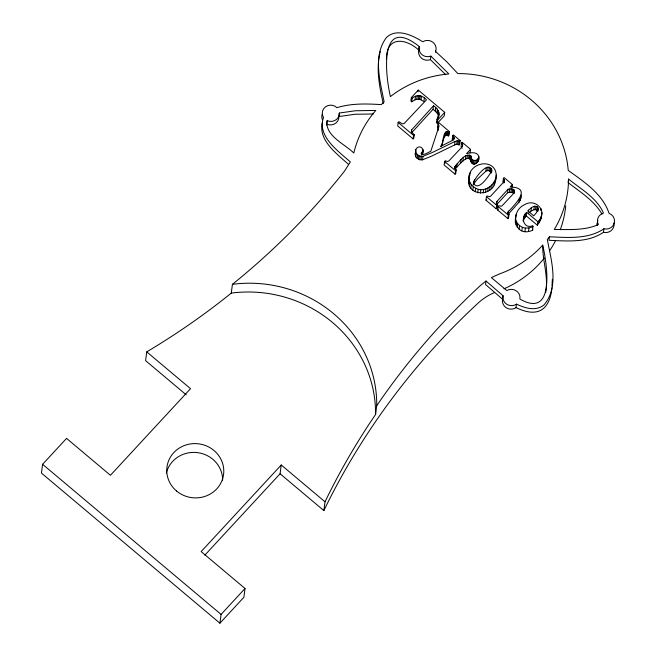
<?xml version="1.0" encoding="UTF-8"?>
<svg xmlns="http://www.w3.org/2000/svg" width="656" height="656" viewBox="0 0 656 656"><rect width="100%" height="100%" fill="white"/><g stroke="black" fill="none" stroke-linecap="round" stroke-linejoin="round"><path stroke-width="0.98" d="M491.779 170.896C488.933 159.342 474.608 178.038 473.452 182.926C478.117 192.651 489.163 175.357 491.779 170.896L491.541 172.651M526.67 212.323C520.224 217.308 523.906 229.674 532.861 225.631L532.721 230.215C513.664 238.669 509.597 211.257 524.562 204.697C536.116 197.628 548.564 212.183 537.813 221.695L537.346 225.213L526.21 215.84L526.67 212.323L537.813 221.695M515.239 222.564L515.731 216.521M538.043 209.51L538.068 208.141L537.19 206.747L534.386 206.238L531.426 207.591L527.834 210.863L533.738 215.832L536.206 212.979L538.043 209.51L537.813 211.265M551.909 287.853C551.237 295.159 549.334 303.047 543.742 308.213A15.867 15.08 7.5 0 1 536.395 311.838C529.326 313.199 522.356 310.509 516.01 307.664A8.561 8.134 7.5 0 1 506.342 307.803A8.561 8.134 7.5 0 1 502.594 299.267L485.538 284.507L486.006 280.998L503.062 295.749A8.561 8.134 7.5 0 0 506.801 304.286A8.561 8.134 7.5 0 0 516.469 304.146C522.816 306.992 529.794 309.689 536.862 308.32A15.867 15.08 7.5 0 0 544.201 304.696C559.297 286.754 551.22 260.284 547.317 239.62L549.449 236.791C567.555 237.513 588.153 239.547 603.914 228.788A8.561 8.134 7.5 0 0 614.155 223.483A8.561 8.134 7.5 0 0 609.08 213.356C602.634 193.881 584.061 181.86 568.227 170.388A108.789 103.402 7.5 0 0 463.39 73.677L457.831 73.57L446.859 61.894L435.592 51.48A8.561 8.134 7.5 0 0 432.821 42.197A8.561 8.134 7.5 0 0 422.718 41.787C412.706 35.399 396.765 27.634 386.409 37.54C372.592 55.891 380.168 81.385 384.121 101.893L381.234 104.616C366.466 103.697 351.239 103.23 336.938 107.682A8.561 8.143 7.5 0 0 325.556 106.797A8.561 8.143 7.5 0 0 323.515 117.457C316.774 136.243 338.365 151.159 350.329 161.925L344.498 171.126A743.699 706.897 7.5 0 1 240.268 277.906L232.429 284.319L231.273 293.109A743.699 706.897 7.5 0 1 146.755 351.862L145.599 360.661L186.238 394.838M552.008 285.934L552.352 279.226M545.694 292.445C548.637 276.553 542.479 260.793 542.684 245.131L540.085 247.902A108.789 103.402 7.5 0 1 499.61 273.888L491.369 277.619L506.858 290.567A8.561 8.134 7.5 0 1 516.206 290.797A8.561 8.134 7.5 0 1 519.864 299.029C556.124 319.8 546.792 262.146 542.684 245.131M452.706 135.685L453.714 136.792L453.255 140.31L452.246 139.203L452.706 135.685L453.411 134.931L460.2 140.646L459.741 144.164L459.044 144.919L456.74 144.279L454.633 144.943L431.82 156.03L422.521 159.834L419.635 159.703L417.175 158.391L415.765 156.776L415.305 153.184M423.005 149.798L422.275 154.57C425.892 149.084 418.84 143.279 415.765 149.666L416.232 153.258L417.634 154.873L420.102 156.185L422.981 156.317L432.288 152.512L455.092 141.425L457.207 140.761L459.503 141.401L459.044 144.919M453.714 136.792L454.042 138.621L451.681 140.819L440.586 146.419C443.653 144.828 442.341 128.387 448.843 132.438L448.376 135.956C443.005 132.487 443.366 143.926 441.373 146.157M461.545 143.123L462.66 144.714L462.513 146.083L460.758 148.313L449.007 160.794L447.679 161.556L445.26 160.736L444.579 161.474L444.112 164.992L455.075 174.209L455.756 173.479L456.223 169.961L454.788 168.19L454.764 166.739C458.806 162.704 464.473 152.34 471.008 156.021C470.295 161.704 478.642 161.991 478.831 156.554C477.42 151.405 470.401 152.553 466.531 153.676L470.541 149.338L462.242 142.368L461.545 143.123L461.086 146.641L462.193 148.231M537.346 225.213L540.446 220.514L541.438 216.095M386.458 59.589C385.958 36.556 404.891 37.49 418.79 50.053A8.561 8.134 7.5 0 0 421.554 58.204A8.561 8.134 7.5 0 0 430.41 59.63L445.727 74.727M146.755 351.862L190.527 388.68L110.438 475.288L66.568 438.388L42.599 464.3L41.443 473.091L219.916 623.2L243.876 597.288L245.032 588.498L201.154 551.589L281.244 464.981L325.007 501.799L323.851 510.589L280.087 473.771L281.244 464.981M219.916 623.2L221.072 614.41L245.032 588.498M326.385 125.157L327.188 120.63A8.561 8.143 7.5 0 0 339.357 113.029L355.413 110.757L375.773 110.438A108.789 103.402 7.5 0 0 354.166 151.561L353.773 153.028C345.458 144.386 324.466 135.726 327.188 120.63M326.729 124.14A8.561 8.143 7.5 0 0 338.89 116.547L339.357 113.029M438.921 114.152L437.011 119.179L436.552 122.697L437.331 123.353L444.268 115.858L444.727 112.34L418.282 90.093L411.345 97.596L410.886 101.114L411.714 101.803L412.173 98.293C416.494 94.054 422.907 95.358 426.474 99.819L404.088 123.566L402.292 123.795L398.856 121.672L398.151 122.426L397.692 125.944L413.108 138.908L413.805 138.154L414.272 134.636L412.255 132.766L411.558 129.995L433.526 105.755C437.765 108.191 440.225 112.84 438.454 117.67L438.856 112.291M418.79 50.053L419.258 46.535C379.381 14.858 384.859 72.701 390.402 96.588A108.789 103.402 7.5 0 1 446.908 74.153L448.876 73.972L430.869 56.113A8.561 8.134 7.5 0 1 422.021 54.686A8.561 8.134 7.5 0 1 419.258 46.535M411.714 101.803L415.068 99.802L415.527 96.293M411.328 131.749L411.558 129.995M415.068 99.802L416.757 99.286L417.224 95.768M325.007 501.799A743.699 706.897 7.5 0 1 375.568 414.477L376.724 405.687L382.415 397.47A743.691 706.889 7.5 0 1 480.471 285.483L486.006 280.998M418.052 91.856L418.282 90.093M413.108 138.908L413.567 135.39L414.272 134.636M416.757 99.286L418.462 99.097L418.93 95.579M424.342 98.023L423.883 101.541L419.717 99.228L420.184 95.71M421.037 99.679L421.505 96.161M415.15 154.964L415.765 149.666M415.765 156.776L416.232 153.258M417.175 158.391L417.634 154.873M430.41 59.63L430.869 56.113M418.356 159.195L418.815 155.677M419.635 159.703L420.102 156.185M421.472 155.029L421.816 152.397L422.735 151.052M421.029 159.916L421.488 156.399M422.521 159.834L422.981 156.317M411.648 132.791L433.067 109.265L433.526 105.755M438.397 115.809L437.806 113.906L435.256 111.11L435.723 107.592M436.929 112.676L437.388 109.167M437.806 113.906L438.274 110.397M437.331 123.353L437.798 119.843L444.727 112.34M438.11 118.096L438.339 116.333M438.052 123.361L437.585 126.879L438.347 129.33L438.815 125.813L438.052 123.361L438.749 122.606L449.54 131.684L449.081 135.202L448.376 135.956M438.142 128.051L438.61 124.542M438.11 130.56L438.815 125.813M444.514 136.94L444.981 133.422M445.317 135.554L445.777 132.036M445.842 135.193L446.31 131.676M446.523 135.079L446.982 131.569M447.367 135.308L447.827 131.79M444.907 163.377L445.137 161.614M453.903 139.515L454.132 137.76M454.633 144.943L455.092 141.425M456.74 144.279L457.207 140.761M454.534 168.494L454.764 166.739M457.921 144.394L458.38 140.876M455.994 165.115L455.526 168.633C457.831 166.394 468.327 152.545 470.819 161.155C472.746 167.854 480.684 161.63 478.831 156.554M455.075 174.209L455.543 170.699L456.223 169.961M456.568 167.469L457.027 163.951M462.013 144.123L462.242 142.368M462.431 146.468L462.66 144.714M460.627 163.073L461.094 159.564M462.915 160.933L463.382 157.415M465.366 159.285L465.826 155.767M466.982 158.621L467.449 155.103M468.548 158.44L469.007 154.923M469.442 158.588L469.901 155.07M470.073 152.856L470.541 149.338M470.155 158.99L470.614 155.472M470.541 159.531L471.008 156.021M470.819 161.155L471.287 157.637M468.573 181.204C466.892 158.998 502.324 156.833 495.313 181.86C491.861 198.711 463.431 195.217 469.466 177.153M471.262 162.45L471.73 158.932M468.72 183.68L469.409 175.201M469.852 175.496L470.196 172.856M472.181 163.524L472.64 160.007M469.475 185.992L469.942 182.483L469.179 180.162M473.279 164.115L473.739 160.597M470.844 188.157L471.311 184.639L469.942 182.483M474.583 164.205L475.042 160.687M473.32 184.09L473.665 181.458M475.953 163.738L476.412 160.22M472.828 190.158L473.296 186.648L471.311 184.639M473.206 184.967L474.468 179.859M477.248 162.672L477.716 159.154M478.126 161.376L478.585 157.858M475.231 191.814L475.69 188.297L473.296 186.648M477.757 192.839L478.224 189.322L475.69 188.297M480.422 193.233L480.881 189.715C488.769 189.822 495.87 182.803 496.256 175.021M474.009 183.377L477.486 179.039L485.875 171.183L486.334 167.665M483.21 193.003L483.669 189.486M485.875 171.183L487.613 170.568L488.072 167.05M485.514 192.364L485.973 188.846M491.779 169.535L491.319 173.053L489.023 170.708L489.491 167.198M514.206 193.487L514.55 190.847L513.828 189.641L511.45 188.756L508.031 189.231L497.051 201.318L496.477 202.548L497.387 204.59L496.928 208.1L496.248 208.838L485.973 200.203L486.44 196.685L487.121 195.947L489.663 196.71L490.762 196.046L503.98 181.72L504.538 180.515L503.406 178.334L504.103 177.579L512.377 184.533L512.033 187.173M487.695 191.322L488.154 187.805M490.237 171.38L490.704 167.862M490.967 172.184L491.426 168.666M489.753 189.879L490.221 186.361M491.697 188.042L492.156 184.533M493.902 185.09L494.37 181.573M495.313 181.86L495.772 178.342M496.248 204.303L496.477 202.548M496.707 203.95L497.051 201.318M496.248 208.838L496.707 205.32L497.387 204.59M512.377 184.533L510.089 187.009C532.738 187.468 515.017 204.278 507.892 212.2L509.031 214.373L508.564 217.89L507.883 218.628L497.617 209.986L498.076 206.476L498.757 205.738L501.241 206.23L502.324 205.558L511.787 195.48L514.337 192.356L514.55 190.847M503.406 178.334L502.947 181.851L503.644 181.089M503.824 183.04L504.284 179.523M504.3 182.278L504.538 180.515M497.092 204.221L507.572 192.749L508.031 189.231M507.572 192.749L509.409 192.339L509.868 188.821M507.662 213.963L507.892 212.2M508.113 213.618L508.457 210.978M509.409 192.339L510.983 192.274L511.45 188.756M507.883 218.628L508.351 215.111L509.031 214.373M513.828 189.641L513.369 193.159L512.303 192.544L512.771 189.026M502.594 299.267L503.062 295.749M516.198 214.438L515.263 220.039M515.87 224.91L516.329 221.392L515.706 219.047M507.998 214.496L518.904 202.327L519.363 198.809M518.904 202.327L520.216 200.408L520.675 196.89M517.149 227.074L517.609 223.557L516.329 221.392M520.216 200.408L521.331 194.939M519.076 229.059L519.544 225.549L517.609 223.557M521.856 230.814L522.315 227.296L519.544 225.549M523.168 220.842L523.513 218.21M523.267 221.072L524.16 216.259M523.701 219.776L524.751 217.817L525.218 214.299M524.923 231.634L525.39 228.116L528.941 227.944L533.18 226.697M528.26 211.904L528.49 210.15M516.01 307.664L516.469 304.146M528.761 213.028L530.966 211.101L531.426 207.591M528.482 231.461L528.941 227.944M530.966 211.101L533.918 209.756L534.386 206.238M537.608 211.658L536.731 210.264L535.46 209.666L535.927 206.148M536.731 210.264L537.19 206.747M537.33 210.937L537.789 207.419M537.723 210.781L538.068 208.141M539.158 222.827L539.626 219.317M540.847 210.469L541.077 208.715M540.446 220.514L540.913 217.005M541.208 218.276L541.897 212.577M549.449 236.791L548.99 240.309C567.096 241.031 587.694 243.064 603.454 232.306A8.561 8.134 7.5 0 0 613.934 222.95M568.555 179.088A108.789 103.402 7.5 0 1 554.304 229.485C569.006 229.461 584.66 230.699 598.395 224.549A8.561 8.134 7.5 0 1 603.479 213.102C596.804 197.809 580.962 189.158 568.555 179.088L568.096 182.606C580.216 192.019 594.156 200.547 602.036 214.168M603.454 232.306L603.914 228.788M322.35 122.492C318.078 140.417 336.93 153.816 348.41 164.303M438.454 127.928L430.812 151.274C427.843 152.381 424.67 155.357 421.382 154.209L421.086 153.561L421.816 152.397M380.275 51.562C375.773 68.708 379.48 86.707 383.227 103.648M436.552 122.697L437.216 121.278M524.751 217.817L526.21 215.84M448.843 132.438L449.54 131.684M452.246 139.203L452.943 138.449M459.503 141.401L460.2 140.646M485.973 200.203L486.654 199.465M497.617 209.986L498.298 209.256M204.836 555.156L280.087 473.771M338.89 116.547L354.953 114.267L373.272 113.98M533.918 209.756L535.46 209.666M487.613 170.568L489.023 170.708M418.462 99.097L419.717 99.228M478.224 189.322L480.881 189.715M510.983 192.274L512.303 192.544M522.315 227.296L525.39 228.116M433.067 109.265L435.256 111.11M411.345 97.596L412.173 98.293M437.011 119.179L437.798 119.843M398.151 122.426L413.567 135.39M444.579 161.474L455.543 170.699M486.44 196.685L496.707 205.32M498.076 206.476L508.351 215.111M42.599 464.3L221.072 614.41M532.393 229.149L532.721 230.215M478.003 158.826L478.363 160.064M422.226 152.176L422.546 153.315M520.848 196.382L520.864 198.448M565.751 205.82A108.789 103.402 7.5 0 1 560.298 229.69M555.599 240.539A108.789 103.402 7.5 0 1 549.621 250.797M544.365 258.005A108.789 103.402 7.5 0 1 503.923 288.829M494.649 292.502A57.08 54.259 7.5 0 0 478.15 303.064A743.699 706.897 7.5 0 0 323.851 510.589M166.337 473.074A28.544 27.126 7.5 0 1 197.604 452.64A28.544 27.126 7.5 0 1 222.63 480.389M231.273 293.109A125.706 119.482 7.5 0 1 375.568 414.477M232.429 284.319A125.706 119.482 7.5 0 1 376.724 405.687M435.559 50.947A8.561 8.134 7.5 0 1 435.658 52.316M322.399 119.72A8.561 8.143 7.5 0 1 322.194 114.234M597.091 225.607A8.561 8.134 7.5 0 1 597.091 223.032M597.419 221.777A8.561 8.134 7.5 0 1 597.944 220.596M176.554 491A28.544 27.126 7.5 0 0 223.261 476.297A28.544 27.126 7.5 0 0 186.001 444.957A28.544 27.126 7.5 0 0 176.554 491"/></g></svg>
